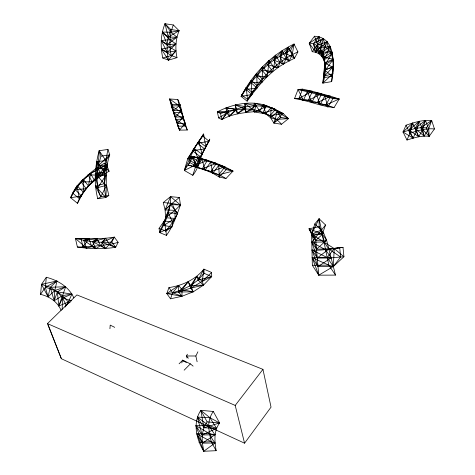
<?xml version="1.0" encoding="UTF-8"?>
<svg xmlns="http://www.w3.org/2000/svg" width="475" height="475" viewBox="0 0 475 475"><rect width="100%" height="100%" fill="white"/><g stroke="black" fill="none" stroke-linecap="round" stroke-linejoin="round"><path stroke-width="0.71" d="M170.555 196.626L165.116 209.908L172.051 203.401L180.447 205.01L170.513 204.547L165.561 217.764L174.99 210.366L180.447 205.01L170.555 196.626C171.042 209.309 165.757 221.706 159.653 232.596L166.434 235.374C173.096 226.29 176.617 215.49 180.447 205.01L179.348 197.505L170.555 196.626L163.252 202.558L165.116 209.908L165.561 217.764L163.709 225.459L171.998 226.919L172.71 222.294L177.715 213.423L170.513 204.547L165.116 209.908L174.99 210.366L177.715 213.423L168.144 212.818L165.561 217.764L175.037 218.375L174.99 210.366L172.051 203.401L163.252 202.558M62.16 309.433L62.593 297.979L57.356 291.905L50.255 287.268L41.527 284.359L40.553 294.381C49.353 296.305 57.629 301.845 61.079 310.407M325.559 224.996L311.796 242.167L316.516 249.215L334.246 248.597L343.936 256.726L333.319 266.528L318.018 266.635L311.986 249.987C322.507 251.02 332.613 248.057 343.015 247.35L343.936 256.726L331.099 257.848L312.164 257.688L318.755 275.179L333.319 266.528L334.246 248.597L311.606 234.217L309.065 228.796L319.17 226.652L323.707 233.237L326.586 240.172L335.51 275.102L318.755 275.179L312.348 265.276L311.606 234.217L314.794 223.945L319.087 218.755L325.559 224.996L322.317 234.044L328.819 265.151L335.51 275.102M108.817 195.552L100.837 196.792L106.525 185.327L97.814 187.619L95.214 173.363L96.793 176.362L107.332 164.908L98.236 165.704L101.009 156.127L109.731 154.88L105.925 160.681L96.734 161.518L104.548 172.11L106.026 175.138L104.245 183.7L95.439 186.04L105.812 197.499C107.023 183.231 104.785 168.696 109.731 154.88L107.973 149.423L99.162 150.723C94.923 166.351 93.628 182.94 97.761 198.734L105.812 197.499L108.817 195.552L106.525 185.327L104.245 183.7L95.214 173.363L104.548 172.11L107.332 164.908L105.925 160.681L99.162 150.723C98.972 166.107 93.747 182.127 100.837 196.792L97.761 198.734M331.651 81.605C333.604 66.132 336.947 37.406 314.509 36.219L309.237 43.261L312.229 51.716C327.578 52.767 326.954 72.343 322.899 83.095L331.651 81.605L333.587 66.257L333.046 59.191L324.217 57.089C322.863 49.893 317.045 42.999 309.237 43.261L315.833 52.226L321.664 45.22L323.368 38.564L313.28 43.736L315.833 52.226L319.135 36.706L309.237 43.261M109.933 328.712L110.218 325.114L114.712 327.346M70.359 302.118L68.263 302.07L58.805 305.995L65.698 286.763L54.803 290.563L48.064 296.851L45.357 287.31L46.312 277.275C57.635 280.179 68.952 286.757 73.815 297.849M323.428 77.769L332.268 76.237L332.91 73.667L324.437 76.125L324.793 62.991L333.046 59.191L333.587 66.257L332.928 67.367L332.91 73.667L322.899 83.095L324.793 62.991L324.217 57.089L332.108 52.054L333.088 59.684L325.399 69.991L324.217 57.089L325.25 64.647L333.088 59.684L331.407 54.257L330.036 46.241L320.114 48.242L321.89 56.478L328.795 50.035L330.036 46.241L322.596 52.149L324.009 60.105L331.407 54.257L332.108 52.054L322.596 52.149L325.25 64.647L331.407 54.257C328.92 48.818 323.647 44.591 317.484 44.68L312.229 51.716M322.899 83.095L324.378 69.884L332.928 67.367L324.793 62.991L325.399 69.991L333.587 66.257L324.437 76.125L324.378 69.884L332.268 76.237M170.549 298.805L172.615 292.814L182.02 289.75L190.665 285.505L198.075 280.042L203.894 269.147L202.267 281.402L203.514 285.113L193.224 291.828L181.961 296.281L170.549 298.805L166.808 293.598L168.934 287.607C182.24 285.552 195.278 279.793 203.894 269.147L211.618 272.466L211.696 276.604L203.514 285.113L190.754 288.141L178.606 292.006L166.808 293.598L178.701 285.457L182.02 289.75L181.961 296.281L166.808 293.598M294.037 44.062L290.641 50.297L285.309 53.152L289.204 60.937L286.152 58.366L282.114 50.795L279.65 56.359L288.307 47.185L285.309 53.152L294.53 58.164L292.184 54.934L288.307 47.185L286.152 58.366L283.712 63.971L279.65 56.359L285.309 53.152L294.037 44.062L292.184 54.934L289.204 60.937C271.29 69.552 258.364 85.245 247.148 101.175L241.116 96.413C252.724 74.189 271.148 54.958 294.037 44.062L297.908 51.894L294.53 58.164L289.204 60.937L279.65 56.359C263.399 65.912 251.619 81.106 241.116 96.413L251.987 94.513L251.245 80.317L257.106 85.66L256.993 88.095L252.166 92.482L247.499 99.471L247.148 101.175M107.973 149.423C104.702 165.211 102.861 181.509 105.812 197.499M189.638 162.444L198.075 167.158L196.246 164.647L187.762 158.632L190.802 156.21L199.203 162.123L194.394 148.622L192.482 150.765L204.624 148.907L197.541 143.313L198.764 141.2L202.166 154.446L194.394 148.622L187.762 158.632L200.343 156.673L192.482 150.765L203.615 133.986L202.837 136.099L209.059 141.271L205.776 146.727L209.784 139.104C206.934 145.041 204.042 151.24 200.343 156.673L199.203 162.123L196.246 164.647L184.312 170.454L189.638 162.444L190.802 156.21L194.394 148.622L203.615 133.986L205.776 146.727C200.159 155.83 199.749 167.046 192.791 175.305L184.312 170.454L187.762 158.632L198.764 141.2L205.776 146.727L196.246 164.647L192.791 175.305M406.986 140.036L409.943 133.22L412.627 123.019L419.087 121.321L425.44 120.365L431.686 120.46L434.447 128.957L429.18 136.301C421.58 135.434 414.135 137.72 406.986 140.036L403.049 131.997L406.03 125.216L412.627 123.019L418.724 136.77L422.697 129.58L425.44 120.365L428.693 128.778L429.18 136.301L420.844 127.674L415.103 128.493L403.049 131.997L413.03 138.154L416.456 131.136L419.087 121.321L422.697 129.58L424.11 136.093L428.693 128.778L431.686 120.46L420.844 127.674L424.11 136.093L415.103 128.493L419.087 121.321L409.177 130.007L413.03 138.154L409.943 133.22L406.03 125.216M288.467 118.637L276.45 119.397L270.566 117.747L270.109 115.615L275.506 109.375L263.328 104.589L265.757 113.768L270.566 117.747L277.281 111.827L288.467 118.637L280.939 117.456L273.95 123.102L277.281 111.827C260.241 98.147 235.345 102.398 217.307 111.91L218.696 117.937L221.867 119.599C233.498 112.913 246.881 112.522 259.777 111.103C267.538 114.54 275.922 117.485 281.497 124.254L288.467 118.637L283.118 113.513L271.207 107.487L265.757 113.768L254.256 112.047L252.67 109.535L244.809 103.348L244.839 109.018L245.747 112.302L252.67 109.535L259.777 111.103L262.562 113.127L270.109 115.615L283.118 113.513L271.207 107.487L270.566 117.747L273.95 123.102L281.497 124.254M164.991 23.75C160.568 34.598 160.301 46.663 162.759 58.015L168.459 60.135L176.991 57.659C175.067 48.717 175.566 39.223 179.123 30.738L173.345 24.967L164.991 23.75L168.239 37.08L167.129 44.721L167.2 52.416L168.459 60.135L175.94 50.855L170.044 47.464L161.209 40.464L169.979 39.716L176.955 37.187L171.024 32.199L164.991 23.75L170.768 29.545L179.123 30.738L168.239 37.08L162.331 32.08L171.024 32.199L179.123 30.738M173.345 24.967C169.421 34.651 169.171 45.41 171.243 55.557L176.991 57.659M181.771 362.906L182.673 360.169L190.368 363.88L193.111 366.13M170.768 29.545L168.239 37.08L176.955 37.187L167.129 44.721L161.209 40.464L167.2 52.416L175.94 50.855L171.243 55.557L162.759 58.015M70.674 197.754C78.013 183.029 90.268 171.166 104.53 163.145L106.839 169.041C96.686 176.231 87.899 185.339 81.367 195.949L70.674 197.754C76.172 181.664 91.604 171.309 106.798 165.318L109.113 171.255C95.808 178.392 82.531 188.527 77.496 203.33L70.674 197.754L77.134 185.773L83.285 192.096L77.496 203.33M294.53 98.592L298.062 89.49L302.575 89.122L312.378 91.301L330.677 96.247L339.209 99.02L334.103 107.522C320.643 106.305 307.978 100.445 294.53 98.592C308.049 98.539 321.142 103.983 334.103 107.522M298.983 98.325L312.378 91.301L307.301 91.503L303.359 100.462L298.062 89.49L312.378 91.301L308.37 100.356L311.885 102.487L317.348 102.564L321.735 93.676L308.37 100.356L303.359 100.462L298.983 98.325L302.575 89.122M165.912 231.117L164.338 220.845L163.709 225.459L175.037 218.375L172.71 222.294L164.338 220.845L159.072 228.344L165.912 231.117L171.998 226.919L159.653 232.596L164.338 220.845L168.144 212.818L172.71 222.294L165.912 231.117L166.434 235.374M184.312 170.454L190.802 156.21L198.075 167.158M197.113 361.748L195.866 356.001L197.885 351.821M311.606 234.217L319.087 218.755L322.317 234.044L326.586 240.172L316.516 249.215L311.606 234.217L321.231 230.102L322.317 234.044L311.606 234.217L315.75 240.332L318.755 275.179M115.698 247.297L109.369 244.334L105.628 238.26L101.816 242.321L115.698 247.297L118.127 242.309L114.303 237.126C101.448 239.352 88.374 238.628 75.4 238.426L77.395 247.065C90.078 248.864 103.004 249.244 115.698 247.297L111.815 242.102C99.566 242.909 87.293 241.359 75.4 238.426L86.474 248.122C96.698 244.791 107.843 245.783 118.127 242.309M111.815 242.102L114.303 237.126L101.816 242.321L105.616 248.431L109.369 244.334L114.303 237.126M104.53 163.145L106.798 165.318L101.555 175.584L99.02 175.109L88.059 174.895L92.156 181.741L83.285 192.096L83.297 179.259L81.124 182.008L86.266 188.729L75.264 189.691L77.134 185.773L79.301 198.586L81.367 195.949L75.264 189.691L83.297 179.259L88.475 186.058L90.511 173.624L88.059 174.895L98.438 168.969L101.555 175.584L106.839 169.041L109.113 171.255M187.399 354.207L186.491 355.983L187.043 358.049M200.848 410.335L207.106 421.877L203.935 427.743L216.582 428.385L208.584 425.44L195.86 425.63L202.112 434.981L216.582 428.385L209.92 417.739L197.351 417.08L203.935 427.743L219.616 422.982L209.92 417.739L200.848 410.335C192.434 422.744 196.395 439.357 203.757 451.25L216.155 450.692C214.54 441.406 213.602 430.979 219.616 422.982L213.299 411.475L200.848 410.335L203.935 427.743L202.112 434.981L202.403 443.157L203.757 451.25L215.104 442.973C207.45 434.281 206.482 420.927 213.299 411.475M188.29 165.116L192.909 156.584C206.821 159.523 220.56 164.124 232.993 171.101L225.987 178.523L219.266 177.027L212.711 173.215L202.285 168.744L188.29 165.116C201.198 168.5 214.403 171.618 225.987 178.523M232.993 171.101L226.195 169.67L219.266 177.027L218.815 174.729L224.954 166.856L218.773 165.407L212.711 173.215L210.603 162.046L224.954 166.856L210.823 171.552L216.398 163.394L210.603 162.046L205.111 170.133L201.952 159.161L216.398 163.394L202.285 168.744L207.397 160.348L201.952 159.161L196.917 167.479L192.909 156.584L210.603 162.046L232.993 171.101L218.815 174.729L212.711 173.215L210.823 171.552L205.111 170.133L193.307 166.197L197.992 157.581M65.063 306.85L66.067 305.033L67.48 304.635M241.116 96.413L246.21 87.465L252.166 92.482C263.524 75.181 278.973 60.551 297.908 51.894M327.934 107.059L332.969 98.634L339.209 99.02L325.927 104.951L320.085 104.684L317.348 102.564L330.677 96.247L325.927 104.951L327.934 107.059L324.763 96.063L298.062 89.49M65.342 306.88L68.263 302.07L71.974 294.078L57.356 291.905L54.156 300.764L62.552 295.604L71.974 294.078L62.593 297.979L58.805 305.995L57.356 291.905L65.698 286.763L50.255 287.268L48.064 296.851L41.527 284.359L46.312 277.275M273.95 123.102L276.45 119.397L283.118 113.513L277.281 111.827L280.939 117.456M40.553 294.381L45.357 287.31L56.964 280.986L54.803 290.563L54.156 300.764L50.255 287.268L56.964 280.986L41.527 284.359M429.18 136.301L426.402 127.817L431.686 120.46M77.395 247.065L82.947 246.905L88.968 238.676L75.4 238.426M202.837 136.099L197.541 143.313L209.059 141.271M244.566 443.193L271.035 407.14L262.948 369.36L76.885 294.916L47.441 323.612L61.358 358.726L244.566 443.193L235.202 405.424L262.948 369.36M221.867 119.599L226.866 113.026C241.769 105.486 259.7 103.384 275.506 109.375L262.562 113.127L266.065 106.655L263.328 104.589L259.777 111.103L254.309 103.218L252.67 109.535C240.754 107.629 229.176 111.773 217.307 111.91L220.489 113.531L228.54 111.067L229.366 116.274L236.716 109.547L235.268 104.927L245.712 106.655L245.747 112.302L255.871 105.771L254.309 103.218L266.065 106.655L254.256 112.047L255.871 105.771L244.809 103.348L245.712 106.655L237.375 113.774L235.938 109.161L235.268 104.927L244.839 109.018L237.375 113.774L236.716 109.547L226.029 107.843L226.866 113.026L229.366 116.274L235.938 109.161L226.029 107.843L228.54 111.067L221.867 119.599L220.489 113.531M331.099 257.848L317.27 257.978L311.796 242.167L325.618 249.826L331.099 257.848L318.018 266.635L312.164 257.688L328.819 265.151L333.319 266.528L340.628 257.005L339.678 247.528M333.319 266.528L327.233 257.545L334.246 248.597M172.615 292.814L178.701 285.457L178.606 292.006L181.961 296.281L172.615 292.814L168.934 287.607M187.275 130.025L185.547 126.071L183.516 118.999L175.922 119.433L177.899 126.184L179.568 130.132L185.309 123.209C181.961 115.532 181.717 106.887 177.781 99.507L169.658 98.984L171.38 105.937L179.568 130.132L187.275 130.025L179.229 105.806L177.781 99.507M204.048 273.285L198.075 280.042L203.514 285.113L190.665 285.505L188.189 281.788L178.606 292.006L193.224 291.828L190.665 285.505L196.787 276.319L202.267 281.402L211.696 276.604L204.048 273.285L203.894 269.147M247.499 99.471L251.987 94.513L245.985 89.448L246.21 87.465L247.499 99.471L241.52 94.757M61.358 358.726L48.147 324.817M179.093 363.808L182.673 360.169L186.331 362.591M184.152 370.179L190.368 363.88M211.618 272.466L202.267 281.402L190.754 288.141L193.224 291.828L182.02 289.75L188.189 281.788L190.754 288.141L196.787 276.319L198.075 280.042L211.696 276.604M109.731 154.88L98.236 165.704L96.734 161.518L96.793 176.362L106.026 175.138L97.814 187.619L95.439 186.04L100.837 196.792M403.049 131.997L412.627 123.019L409.177 130.007L418.724 136.77L415.103 128.493L425.44 120.365L420.844 127.674L426.402 127.817M177.899 126.184L185.547 126.071L185.309 123.209L177.656 123.631L173.618 112.706L183.516 118.999L183.202 116.755L181.29 112.308L181.361 110.562L179.229 105.806L169.658 98.984L172.11 104.304L180.286 104.838L179.229 105.806L171.38 105.937L179.568 130.132M323.707 233.237L315.75 240.332L309.065 228.796L322.317 234.044L323.707 233.237L313.482 235.368L309.065 228.796M180.286 104.838L173.452 110.687L175.471 117.141L183.202 116.755L177.656 123.631L175.922 119.433L185.547 126.071M172.051 203.401L179.348 197.505M218.696 117.937L226.866 113.026L217.307 111.91M193.307 166.197L207.397 160.348L192.909 156.584M409.943 133.22C417.822 130.589 426.045 128.078 434.447 128.957M106.798 165.318L95.914 168.554L99.02 175.109L94.626 180.542L92.156 181.741L81.124 182.008L90.511 173.624L94.626 180.542L98.438 168.969L95.914 168.554L106.839 169.041M325.618 249.826L343.015 247.35L328.854 249.066L317.27 257.978L311.986 249.987L327.233 257.545M82.947 246.905L91.728 246.483L95.873 248.633L100.54 245.67L105.628 238.26L92.447 241.609L95.873 248.633L83.659 240.243L88.968 238.676L91.728 246.483L97.179 238.699L100.54 245.67L105.616 248.431L92.447 241.609L97.179 238.699L83.659 240.243L86.474 248.122L82.947 246.905L80.993 238.349M198.966 442.284L211.209 441.708L215.104 442.973L202.403 443.157L196.988 433.865L209.552 433.675L214.961 434.779L202.403 443.157L195.86 425.63L209.552 433.675L211.209 441.708L216.155 450.692M311.796 242.167L323.98 241.995L326.586 240.172L315.75 240.332L313.482 235.368M312.348 265.276L328.819 265.151M195.866 356.001L186.491 355.983L188.367 358.221M207.106 421.877L219.616 422.982M339.209 99.02L324.763 96.063L320.085 104.684L316.207 93.694L321.735 93.676L307.301 91.503L311.885 102.487L316.207 93.694L330.677 96.247L324.763 96.063L332.969 98.634M71.737 300.895L62.593 297.979L66.067 305.033M45.357 287.31C54.726 289.72 63.893 294.749 68.893 303.305M47.441 323.612L235.202 405.424M211.209 441.708L196.988 433.865L203.757 451.25M226.195 169.67L218.773 165.407L219.266 177.027M171.243 55.557L161.346 49.014L170.044 47.464L175.928 43.961L169.979 39.716L162.331 32.08L167.129 44.721L175.928 43.961L167.2 52.416L161.346 49.014L168.459 60.135M340.628 257.005L328.854 249.066L323.98 241.995L321.231 230.102L314.794 223.945M72.432 192.945L79.301 198.586M182.673 360.169L184.229 361.742M290.641 50.297L294.53 58.164M322.317 234.044L319.17 226.652L319.087 218.755M314.509 36.219L317.484 44.68M99.162 150.723L101.009 156.127M169.658 98.984L173.452 110.687L181.361 110.562L175.471 117.141L173.618 112.706L181.29 112.308L171.38 105.937L173.452 110.687L172.11 104.304M159.072 228.344L159.653 232.596M262.556 66.637L262.135 82.021L257.106 85.66L256.66 73.34L262.331 79.082L267.377 76.475L268.957 60.473L273.808 67.278L272.709 71.636L267.894 72.877L262.556 66.637L256.417 76.226L262.135 82.021L251.085 82.698L251.245 80.317L245.985 89.448L256.993 88.095L251.085 82.698L256.66 73.34L256.417 76.226L267.377 76.475L262.004 70.175L262.556 66.637M275.577 55.177L273.808 67.278L278.178 67.492L279.959 62.439L282.114 50.795L273.766 60.182L278.178 67.492L267.829 64.778L268.957 60.473L262.004 70.175L272.709 71.636L267.829 64.778L275.577 55.177L279.959 62.439L283.712 63.971L273.766 60.182L275.577 55.177M321.664 45.22L319.105 53.829L313.28 43.736L319.135 36.706L321.664 45.22M327.055 41.747L321.89 56.478L316.956 45.422L323.368 38.564L325.488 47.019L319.105 53.829L316.956 45.422L327.055 41.747L328.795 50.035L324.009 60.105L320.114 48.242L327.055 41.747M214.961 434.779L202.112 434.981L197.351 417.08L208.584 425.44L214.961 434.779"/></g></svg>
